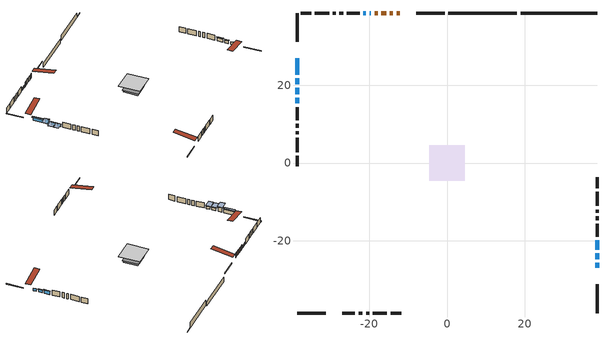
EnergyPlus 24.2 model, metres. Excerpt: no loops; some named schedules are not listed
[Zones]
conditioned space
 floor adiabatic (AdiabaticFloorConstruction): -4.61,-4.61 -4.61,4.61 4.61,4.61 4.61,-4.61 z1.37
 floor foundation (Slab1 construction): -3.34,-3.34 -3.34,3.34 3.34,3.34 3.34,-3.34 z-1.07
 floor foundation (Slab1 construction 1): -3.17,-3.17 -3.17,3.17 3.17,3.17 3.17,-3.17 z-1.95
 wall outside (RimJoist1 construction): -0.58,38.53 -7.93,38.53 / -38.53,-38.53 -31.17,-38.53 / -38.53,38.53 -38.53,31.17 / 38.53,-38.53 38.53,-31.17 z1.37:1.67
 wall outside (AdiabaticWallConstruction 1): -12.14,38.53 -12.96,38.53 / -13.89,38.53 -14.74,38.53 / -15.67,38.53 -16.85,38.53 / -17.78,38.53 -18.61,38.53 z1.37:3.4
 wall outside (AdiabaticWallConstruction): -38.53,26.97 -38.53,22.69 z1.37:3.02; -38.53,21.77 -38.53,20.24 z1.37:3.4; -19.54,38.53 -19.9,38.53 / 38.53,-26.97 38.53,-25.6 / -20.83,38.53 -21.47,38.53 z1.37:2.59; 38.53,-24.67 38.53,-23.2 z1.37:2.64; 38.53,-22.27 38.53,-19.83 z1.37:2.89; -38.53,19.31 -38.53,17.66 / -38.53,16.73 -38.53,15.28 z1.37:2.51
 wall outside (Wall1 construction): -22.4,38.53 -25.73,38.53 / -26.97,-38.53 -23.63,-38.53 / -38.53,14.36 -38.53,11.02 / 38.53,-18.9 38.53,-15.57 z1.37:3.81
 wall outside (Wall2 construction): -26.66,38.53 -27.65,38.53 / -22.71,-38.53 -21.71,-38.53 / -38.53,10.1 -38.53,9.1 / 38.53,-14.64 38.53,-13.65 z1.37:3.81
 wall outside (Wall3 construction): -28.58,38.53 -29.34,38.53 / -20.78,-38.53 -20.03,-38.53 / -38.53,8.17 -38.53,7.42 / 38.53,-12.72 38.53,-11.96 z1.37:3.81
 wall outside (Wall4 construction): -30.27,38.53 -33.93,38.53 / -19.1,-38.53 -15.43,-38.53 / -38.53,6.49 -38.53,2.82 / 38.53,-11.04 38.53,-7.37 z1.37:3.81
 wall outside (Wall5 construction): -34.86,38.53 -37.6,38.53 / -14.5,-38.53 -11.77,-38.53 / -38.53,1.89 -38.53,-0.84 / 38.53,-6.44 38.53,-3.71 z1.37:3.81
 wall foundation (FoundationWall1 construction): 18.9,38.53,-1.07 18.9,38.53,1.37 34.97,38.53,1.37 34.97,38.53,-0.97 38.53,38.53,-0.97 38.53,38.53,-1.07
 wall foundation (FoundationWall2 construction): 0.35,38.53,-1.95 0.35,38.53,0.12 16.21,38.53,0.12 16.21,38.53,-0.13 17.97,38.53,-0.13 17.97,38.53,-1.95
 window (WindowConstruction): -38.53,26.97 -38.53,22.7 z1.37:3.02
 window (WindowConstruction 7): -38.53,21.77 -38.53,20.24 z1.37:3.4
 window (WindowConstruction 8): -19.54,38.53 -19.9,38.53 z1.37:2.59
 window (WindowConstruction 4): 38.53,-26.97 38.53,-25.6 z1.37:2.59
 window (WindowConstruction 1): 38.53,-24.67 38.53,-23.2 z1.37:2.64
 window (WindowConstruction 2): 38.53,-22.27 38.53,-19.83 z1.37:2.89
 window (WindowConstruction 3): -20.83,38.53 -21.47,38.53 z1.37:2.59
 window (WindowConstruction 5): -38.53,19.31 -38.53,17.66 z1.37:2.51
 window (WindowConstruction 6): -38.53,16.73 -38.53,15.29 z1.37:2.51
 door (Door): -12.14,38.53 -12.96,38.53 z1.37:3.4
 door (Door 1): -13.89,38.53 -14.74,38.53 z1.37:3.4
 door (Door 2): -15.67,38.53 -16.85,38.53 z1.37:3.4
 door (Door 3): -17.78,38.53 -18.61,38.53 z1.37:3.4
 ceiling adiabatic (AdiabaticFloorConstruction): 4.61,-4.61 4.61,4.61 -4.61,4.61 -4.61,-4.61 z1.37
 roof outside (Roof1 construction): -11.21,38.53,3.81 -11.21,29.27,5.35 -8.86,29.27,5.35 -8.86,38.53,3.81; -27.89,-38.53,3.81 -27.89,-29.27,5.35 -30.24,-29.27,5.35 -30.24,-38.53,3.81; -38.53,27.89,3.81 -29.27,27.89,5.35 -29.27,30.24,5.35 -38.53,30.24,3.81; 38.53,-27.89,3.81 29.27,-27.89,5.35 29.27,-30.24,5.35 38.53,-30.24,3.81
shading: -38.53,22.4 -38.53,27.26 -39.44,27.26 -39.44,22.4 z3.32; -38.53,19.94 -38.53,22.07 -41.58,22.07 -41.58,19.94 z3.7; 38.53,-22.99 38.53,-24.88 38.83,-24.88 38.83,-22.99 z2.85; 38.53,-19.62 38.53,-22.48 38.83,-22.48 38.83,-19.62 z3.1; -38.53,17.36 -38.53,19.61 -41.58,19.61 -41.58,17.36 z2.81; -38.53,14.99 -38.53,17.03 -41.58,17.03 -41.58,14.99 z2.81
[Building]
Building 1: Terrain=Suburbs
[Site:Location]
Toronto City Centre_ON: Latitude {deg}=43.63; Longitude {deg}=-79.39; Time Zone {hr}=-5; Elevation {m}=77; Keep Site Location Information=Yes
[Site:GroundTemperature:Shallow]
5.01852, 3.26908, 3.12898, 3.95918, 7.29196, 10.6092, 13.4851, 15.3069, 15.4617, 13.9799, 11.1774, 7.9619
[Site:WaterMainsTemperature]
Calculation Method=Schedule; Temperature Schedule=mains temperature schedule
[Material] Roughness=Rough; Thermal Absorptance=0.9
Name | Thickness {m} | Conductivity {W/m-K} | Density {kg/m3} | Specific Heat {J/kg-K} | Solar Absorptance | Visible Absorptance
asphalt or fiberglass shingles | 0.00635 | 0.162714 | 1121.4 | 1465.45 | 0.4 | 0.4
concrete 4.0 in. | 0.1016 | 1.803125 | 2242.8 | 837.4 | 0.7 | 0.7
concrete 8.0 in. | 0.2032 | 1.803125 | 2242.8 | 837.4 | 0.7 | 0.7
door material | 0.04445 | 0.188738 | 512.64 | 1214.23 | 0.7 | 0.7
exterior vertical ins | 0.0427865 | 0.029427 | 32.04 | 1214.23 | 0.7 | 0.7
exterior vertical ins 1 | 0.0454343 | 0.029427 | 32.04 | 1214.23 | 0.7 | 0.7
floor covering | 0.0127 | 0.0433444 | 54.468 | 1339.84 | 0.6 | 0.6
floor rigid ins; wall rigid ins | 0.512978 | 0.029427 | 32.04 | 1214.23 | 0.7 | 0.7
floor stud and cavity | 0.1397 | 1.75129 | 37.0049 | 1207.88 | 0.7 | 0.7
furniture material conditioned space 1 | 0.1524 | 0.115458 | 640.8 | 1214.23 | 0.6 | 0.6
gypsum board | 0.0127 | 0.160291 | 801 | 837.4 | 0.6 | 0.6
gypsum board 1 | 0.0127 | 0.160291 | 801 | 837.4 | 0.7 | 0.7
osb sheathing 0.5 in. | 0.0127 | 0.115458 | 512.64 | 1214.23 | 0.7 | 0.7
osb sheathing 0.75 in. | 0.01905 | 0.115458 | 512.64 | 1214.23 | 0.7 | 0.7
osb sheathing 2.0 in. | 0.0508 | 0.115458 | 512.64 | 1214.23 | 0.7 | 0.7
rim joist rigid ins; roof rigid ins | 0.051816 | 0.029427 | 32.04 | 1214.23 | 0.7 | 0.7
rim joist stud and cavity | 0.0508 | 0.186635 | 125.044 | 1163.47 | 0.6 | 0.6
roof stud and cavity | 0.2032 | 0.158721 | 78.34581 | 1123.46 | 0.7 | 0.7
wall stud and cavity | 0.1397 | 0.080875 | 139.0536 | 1170.24 | 0.7 | 0.7
wall stud and cavity 1 | 0.1397 | 0.0891443 | 139.0536 | 1170.24 | 0.7 | 0.7
wall stud and cavity 2 | 0.1397 | 0.0815399 | 139.0536 | 1170.24 | 0.7 | 0.7
wall stud and cavity 3 | 0.1397 | 0.0803019 | 139.0536 | 1170.24 | 0.7 | 0.7
wall stud and cavity 4 | 0.1397 | 0.0764279 | 139.0536 | 1170.24 | 0.7 | 0.7
wall stud and cavity 5 | 0.0889 | 0.380278 | 52.3479 | 1209.89 | 0.7 | 0.7
wall stud and cavity 6 | 0.0889 | 0.391764 | 83.0341 | 1211.67 | 0.7 | 0.7
wood siding | 0.0254 | 0.102417 | 544.68 | 1172.36 | 0.4 | 0.4
wood siding 1; wood siding 2; wood siding 3 | 0.0254 | 0.102417 | 544.68 | 1172.36 | 0.7 | 0.7
[WindowMaterial:SimpleGlazingSystem]
Name | U-Factor {W/m2-K} | Solar Heat Gain Coefficient
WindowMaterial | 2.78619 | 0.68
WindowMaterial 1 | 2.78279 | 0.68
WindowMaterial 2 | 2.790737 | 0.7
WindowMaterial 3 | 2.77143 | 0.5
WindowMaterial 4 | 5.31915 | 0.68
WindowMaterial 5 | 2.78676 | 0.59
WindowMaterial 6 | 2.78619 | 0.58
WindowMaterial 7 | 2.82878 | 0.58
WindowMaterial 8 | 5.240794 | 0.66
[Construction]
AdiabaticFloorConstruction: floor stud and cavity, floor rigid ins, osb sheathing 0.75 in., floor covering
AdiabaticWallConstruction: wood siding 2, wall rigid ins, wall stud and cavity 5, gypsum board
AdiabaticWallConstruction 1: wood siding 3, wall rigid ins, wall stud and cavity 5, gypsum board
Door; Door 1; Door 2; Door 3: door material
FoundationWall1 construction; FoundationWall2 construction: concrete 8.0 in., gypsum board 1
furniture construction conditioned space 1: furniture material conditioned space 1
PartitionWallConstruction: gypsum board, wall stud and cavity 6, gypsum board
RimJoist1 construction: wood siding 1, rim joist rigid ins, osb sheathing 2.0 in., rim joist stud and cavity
Roof1 construction: asphalt or fiberglass shingles, roof rigid ins, osb sheathing 0.75 in., roof stud and cavity, gypsum board
Slab1 construction; Slab1 construction 1: concrete 4.0 in.
Wall1 construction: wood siding, osb sheathing 0.5 in., wall stud and cavity, gypsum board
Wall2 construction: wood siding, osb sheathing 0.5 in., wall stud and cavity 1, gypsum board
Wall3 construction: wood siding, osb sheathing 0.5 in., wall stud and cavity 2, gypsum board
Wall4 construction: wood siding, osb sheathing 0.5 in., wall stud and cavity 3, gypsum board
Wall5 construction: wood siding, osb sheathing 0.5 in., wall stud and cavity 4, gypsum board
WindowConstruction: WindowMaterial
WindowConstruction 1: WindowMaterial 1
WindowConstruction 2: WindowMaterial 2
WindowConstruction 3: WindowMaterial 3
WindowConstruction 4: WindowMaterial 4
WindowConstruction 5: WindowMaterial 5
WindowConstruction 6: WindowMaterial 6
WindowConstruction 7: WindowMaterial 7
WindowConstruction 8: WindowMaterial 8
[Zone]
conditioned space: Multiplier=1; Volume {m3}=437.6; Part of Total Floor Area=Yes
[Space]
conditioned space 1: Zone=conditioned space; Volume {m3}=437.6
[SurfaceProperty:ExposedFoundationPerimeter] Exposed Perimeter Calculation Method=TotalExposedPerimeter
Name | Total Exposed Perimeter {m}
Slab1 | 19.629
Slab1 1 | 17.617
[InternalMass] Zone or ZoneList=conditioned space; Space or SpaceList=conditioned space 1
Name | Construction | Surface Area {m2}
furniture mass conditioned space 1 | furniture construction conditioned space 1 | 67.9203
partition wall mass | PartitionWallConstruction | 169.801
[Lights]
interior lighting: Zone or ZoneList or Space or SpaceList=conditioned space 1; Schedule=interior lighting schedule; Design Level Calculation Method=LightingLevel; Lighting Level {W}=343.2; Return Air Fraction=0; Fraction Radiant=0.6; Fraction Visible=0.2; Fraction Replaceable=1
[People]
occupants: Zone or ZoneList or Space or SpaceList=conditioned space 1; Number of People Schedule=occupants schedule; Number of People Calculation Method=People; Number of People=3; Fraction Radiant=0.314171; Sensible Heat Fraction=0.56303; Activity Level Schedule=occupants activity schedule; Carbon Dioxide Generation Rate {m3/s-W}=0; Enable ASHRAE 55 Comfort Warnings=No; Mean Radiant Temperature Calculation Type=EnclosureAveraged
[ElectricEquipment] Zone or ZoneList or Space or SpaceList=conditioned space 1; Design Level Calculation Method=EquipmentLevel
Name | Schedule | Design Level {W} | Fraction Latent | Fraction Radiant | Fraction Lost
clothes dryer | clothes dryer schedule | 140.772 | 0.015 | 0.081 | 0.85
clothes washer | clothes washer schedule | 32.1985 | 0.03 | 0.162 | 0.7
cooking range | cooking range schedule | 215.147 | 0.08 | 0.432 | 0.2
dishwasher | dishwasher schedule | 66.8632 | 0.3 | 0.18 | 0.4
fridge | fridge schedule | 72.9452 | 0 | 0.6 | 0
mech vent bath fan 0 | mech vent bath fan 0 schedule | 50.2 | 0 | 0 | 1
mech vent bath fan 1 | mech vent bath fan 1 schedule | 50.2 | 0 | 0 | 1
mech vent house fan | mech vent house fan schedule | 0 | 0 | 0 | 1
mech vent house fan cfis | mech vent house fan cfis schedule | 0 | 0 | 0 | 0
misc plug loads | misc plug loads schedule | 494.7 | 0.045 | 0.513 | 0.1
whole house fan | Always On Discrete | 0 | 0 | 0 | 1
[OtherEquipment] Zone or ZoneList or Space or SpaceList=conditioned space 1; Design Level Calculation Method=EquipmentLevel
Name | Fuel Type | Schedule | Design Level {W} | Fraction Latent | Fraction Radiant | Fraction Lost
clothes dryer 1 | Electricity | clothes dryer schedule | 0 | 0.015 | 0.081 | 0.85
cooking range 1 | Electricity | cooking range schedule | 0 | 0.08 | 0.432 | 0.2
general water use latent | None | general water use schedule | 62.594 | 1 | 0 | 0
general water use sensible | None | general water use schedule | -61.6891 | 0 | 0.6 | 0
mech vent house fan latent load | None | Always On Discrete | 0 | 1 | 0 | 0
mech vent house fan sensible load | None | Always On Discrete | 0 | 0 | 0 | 0
water heater energy adjustment1 | NaturalGas | Always On Discrete | 0.01 | 0 | 0 | 1
[ZoneInfiltration:DesignFlowRate] Zone or ZoneList or Space or SpaceList=conditioned space 1; Schedule=Always On Discrete; Design Flow Rate Calculation Method=Flow/Zone; Design Flow Rate {m3/s}=0
infil flow; natural vent flow; whole house fan flow
[Foundation:Kiva] Initial Indoor Air Temperature {C}=18; Wall Depth Below Slab {m}=0.2032; Custom Block X Position 1 {m}=0.2159; Custom Block Z Position 1 {m}=0
Name | Wall Height Above Grade {m} | Custom Block Material Name 1 | Custom Block Depth 1 {m}
Foundation Kiva 1 | 1.36998 | exterior vertical ins | 2.43998
Foundation Kiva 2 | 0.12 | exterior vertical ins 1 | 2.06999
[Foundation:Kiva:Settings]
Soil Conductivity {W/m-K}=0.849921; Soil Density {kg/m3}=1842.3; Soil Specific Heat {J/kg-K}=418.7; Ground Solar Absorptivity=0.9; Ground Thermal Absorptivity=0.9; Ground Surface Roughness {m}=0.03; Far-Field Width {m}=40; Deep-Ground Boundary Condition=ZeroFlux; Deep-Ground Depth {m}=40; Minimum Cell Dimension {m}=0.2; Maximum Cell Growth Coefficient=3; Simulation Timestep=Timestep
[Exterior:Lights]
exterior lighting: Schedule=exterior lighting schedule; Design Level {W}=75.6
[Schedule:Week:Daily]
interior lighting schedule Week Rule - Jan1-Jan27: interior lighting schedule day, interior lighting schedule day, interior lighting schedule day, interior lighting schedule day, interior lighting schedule day, interior lighting schedule day, interior lighting schedule day, interior lighting schedule default day, interior lighting schedule default day, interior lighting schedule default day, interior lighting schedule default day, interior lighting schedule default day
interior lighting schedule Week Rule - Jan28-Feb3: interior lighting schedule day, interior lighting schedule day, interior lighting schedule day, interior lighting schedule day, interior lighting schedule day 1, interior lighting schedule day 1, interior lighting schedule day 1, interior lighting schedule default day, interior lighting schedule default day, interior lighting schedule default day, interior lighting schedule default day, interior lighting schedule default day
interior lighting schedule Week Rule - Feb4-Feb24: interior lighting schedule day 1, interior lighting schedule day 1, interior lighting schedule day 1, interior lighting schedule day 1, interior lighting schedule day 1, interior lighting schedule day 1, interior lighting schedule day 1, interior lighting schedule default day, interior lighting schedule default day, interior lighting schedule default day, interior lighting schedule default day, interior lighting schedule default day
interior lighting schedule Week Rule - Feb25-Mar3: interior lighting schedule day 1, interior lighting schedule day 1, interior lighting schedule day 1, interior lighting schedule day 1, interior lighting schedule day 2, interior lighting schedule day 2, interior lighting schedule day 2, interior lighting schedule default day, interior lighting schedule default day, interior lighting schedule default day, interior lighting schedule default day, interior lighting schedule default day
interior lighting schedule Week Rule - Mar4-Mar31: interior lighting schedule day 2, interior lighting schedule day 2, interior lighting schedule day 2, interior lighting schedule day 2, interior lighting schedule day 2, interior lighting schedule day 2, interior lighting schedule day 2, interior lighting schedule default day, interior lighting schedule default day, interior lighting schedule default day, interior lighting schedule default day, interior lighting schedule default day
interior lighting schedule Week Rule - Apr1-Apr28: interior lighting schedule day 3, interior lighting schedule day 3, interior lighting schedule day 3, interior lighting schedule day 3, interior lighting schedule day 3, interior lighting schedule day 3, interior lighting schedule day 3, interior lighting schedule default day, interior lighting schedule default day, interior lighting schedule default day, interior lighting schedule default day, interior lighting schedule default day
interior lighting schedule Week Rule - Apr29-May5: interior lighting schedule day 3, interior lighting schedule day 3, interior lighting schedule day 4, interior lighting schedule day 4, interior lighting schedule day 4, interior lighting schedule day 4, interior lighting schedule day 4, interior lighting schedule default day, interior lighting schedule default day, interior lighting schedule default day, interior lighting schedule default day, interior lighting schedule default day
interior lighting schedule Week Rule - May6-May26: interior lighting schedule day 4, interior lighting schedule day 4, interior lighting schedule day 4, interior lighting schedule day 4, interior lighting schedule day 4, interior lighting schedule day 4, interior lighting schedule day 4, interior lighting schedule default day, interior lighting schedule default day, interior lighting schedule default day, interior lighting schedule default day, interior lighting schedule default day
interior lighting schedule Week Rule - May27-Jun2: interior lighting schedule day 4, interior lighting schedule day 4, interior lighting schedule day 4, interior lighting schedule day 4, interior lighting schedule day 4, interior lighting schedule day 5, interior lighting schedule day 5, interior lighting schedule default day, interior lighting schedule default day, interior lighting schedule default day, interior lighting schedule default day, interior lighting schedule default day
interior lighting schedule Week Rule - Jun3-Jun30: interior lighting schedule day 5, interior lighting schedule day 5, interior lighting schedule day 5, interior lighting schedule day 5, interior lighting schedule day 5, interior lighting schedule day 5, interior lighting schedule day 5, interior lighting schedule default day, interior lighting schedule default day, interior lighting schedule default day, interior lighting schedule default day, interior lighting schedule default day
interior lighting schedule Week Rule - Jul1-Jul28: interior lighting schedule day 6, interior lighting schedule day 6, interior lighting schedule day 6, interior lighting schedule day 6, interior lighting schedule day 6, interior lighting schedule day 6, interior lighting schedule day 6, interior lighting schedule default day, interior lighting schedule default day, interior lighting schedule default day, interior lighting schedule default day, interior lighting schedule default day
interior lighting schedule Week Rule - Jul29-Aug4: interior lighting schedule day 6, interior lighting schedule day 6, interior lighting schedule day 6, interior lighting schedule day 7, interior lighting schedule day 7, interior lighting schedule day 7, interior lighting schedule day 7, interior lighting schedule default day, interior lighting schedule default day, interior lighting schedule default day, interior lighting schedule default day, interior lighting schedule default day
interior lighting schedule Week Rule - Aug5-Aug25: interior lighting schedule day 7, interior lighting schedule day 7, interior lighting schedule day 7, interior lighting schedule day 7, interior lighting schedule day 7, interior lighting schedule day 7, interior lighting schedule day 7, interior lighting schedule default day, interior lighting schedule default day, interior lighting schedule default day, interior lighting schedule default day, interior lighting schedule default day
interior lighting schedule Week Rule - Aug26-Sep1: interior lighting schedule day 7, interior lighting schedule day 7, interior lighting schedule day 7, interior lighting schedule day 7, interior lighting schedule day 7, interior lighting schedule day 7, interior lighting schedule day 8, interior lighting schedule default day, interior lighting schedule default day, interior lighting schedule default day, interior lighting schedule default day, interior lighting schedule default day
interior lighting schedule Week Rule - Sep2-Sep29: interior lighting schedule day 8, interior lighting schedule day 8, interior lighting schedule day 8, interior lighting schedule day 8, interior lighting schedule day 8, interior lighting schedule day 8, interior lighting schedule day 8, interior lighting schedule default day, interior lighting schedule default day, interior lighting schedule default day, interior lighting schedule default day, interior lighting schedule default day
interior lighting schedule Week Rule - Sep30-Oct6: interior lighting schedule day 8, interior lighting schedule day 9, interior lighting schedule day 9, interior lighting schedule day 9, interior lighting schedule day 9, interior lighting schedule day 9, interior lighting schedule day 9, interior lighting schedule default day, interior lighting schedule default day, interior lighting schedule default day, interior lighting schedule default day, interior lighting schedule default day
interior lighting schedule Week Rule - Oct7-Oct27: interior lighting schedule day 9, interior lighting schedule day 9, interior lighting schedule day 9, interior lighting schedule day 9, interior lighting schedule day 9, interior lighting schedule day 9, interior lighting schedule day 9, interior lighting schedule default day, interior lighting schedule default day, interior lighting schedule default day, interior lighting schedule default day, interior lighting schedule default day
interior lighting schedule Week Rule - Oct28-Nov3: interior lighting schedule day 9, interior lighting schedule day 9, interior lighting schedule day 9, interior lighting schedule day 9, interior lighting schedule day 10, interior lighting schedule day 10, interior lighting schedule day 10, interior lighting schedule default day, interior lighting schedule default day, interior lighting schedule default day, interior lighting schedule default day, interior lighting schedule default day
interior lighting schedule Week Rule - Nov4-Nov24: interior lighting schedule day 10, interior lighting schedule day 10, interior lighting schedule day 10, interior lighting schedule day 10, interior lighting schedule day 10, interior lighting schedule day 10, interior lighting schedule day 10, interior lighting schedule default day, interior lighting schedule default day, interior lighting schedule default day, interior lighting schedule default day, interior lighting schedule default day
interior lighting schedule Week Rule - Nov25-Dec1: interior lighting schedule day 10, interior lighting schedule day 10, interior lighting schedule day 10, interior lighting schedule day 10, interior lighting schedule day 10, interior lighting schedule day 10, interior lighting schedule day 11, interior lighting schedule default day, interior lighting schedule default day, interior lighting schedule default day, interior lighting schedule default day, interior lighting schedule default day
interior lighting schedule Week Rule - Dec2-Dec31: interior lighting schedule day 11, interior lighting schedule day 11, interior lighting schedule day 11, interior lighting schedule day 11, interior lighting schedule day 11, interior lighting schedule day 11, interior lighting schedule day 11, interior lighting schedule default day, interior lighting schedule default day, interior lighting schedule default day, interior lighting schedule default day, interior lighting schedule default day
occupants schedule Week Rule - Jan1-Dec31: occupants schedule day, occupants schedule day, occupants schedule day, occupants schedule day, occupants schedule day, occupants schedule day, occupants schedule day, occupants schedule default day, occupants schedule default day, occupants schedule default day, occupants schedule default day, occupants schedule default day
clothes dryer schedule Week Rule - Jan1-Dec31: clothes dryer schedule day, clothes dryer schedule day, clothes dryer schedule day, clothes dryer schedule day, clothes dryer schedule day, clothes dryer schedule day, clothes dryer schedule day, clothes dryer schedule default day, clothes dryer schedule default day, clothes dryer schedule default day, clothes dryer schedule default day, clothes dryer schedule default day
clothes washer schedule Week Rule - Jan1-Dec31: clothes washer schedule day, clothes washer schedule day, clothes washer schedule day, clothes washer schedule day, clothes washer schedule day, clothes washer schedule day, clothes washer schedule day, clothes washer schedule default day, clothes washer schedule default day, clothes washer schedule default day, clothes washer schedule default day, clothes washer schedule default day
cooking range schedule Week Rule - Jan1-Dec31: cooking range schedule day, cooking range schedule day, cooking range schedule day, cooking range schedule day, cooking range schedule day, cooking range schedule day, cooking range schedule day, cooking range schedule default day, cooking range schedule default day, cooking range schedule default day, cooking range schedule default day, cooking range schedule default day
dishwasher schedule Week Rule - Jan1-Dec31: dishwasher schedule day, dishwasher schedule day, dishwasher schedule day, dishwasher schedule day, dishwasher schedule day, dishwasher schedule day, dishwasher schedule day, dishwasher schedule default day, dishwasher schedule default day, dishwasher schedule default day, dishwasher schedule default day, dishwasher schedule default day
mech vent bath fan 0 schedule Week Rule - Jan1-Dec31: mech vent bath fan 0 schedule day, mech vent bath fan 0 schedule day, mech vent bath fan 0 schedule day, mech vent bath fan 0 schedule day, mech vent bath fan 0 schedule day, mech vent bath fan 0 schedule day, mech vent bath fan 0 schedule day, mech vent bath fan 0 schedule default day, mech vent bath fan 0 schedule default day, mech vent bath fan 0 schedule default day, mech vent bath fan 0 schedule default day, mech vent bath fan 0 schedule default day
mech vent bath fan 1 schedule Week Rule - Jan1-Dec31: mech vent bath fan 1 schedule day, mech vent bath fan 1 schedule day, mech vent bath fan 1 schedule day, mech vent bath fan 1 schedule day, mech vent bath fan 1 schedule day, mech vent bath fan 1 schedule day, mech vent bath fan 1 schedule day, mech vent bath fan 1 schedule default day, mech vent bath fan 1 schedule default day, mech vent bath fan 1 schedule default day, mech vent bath fan 1 schedule default day, mech vent bath fan 1 schedule default day
misc plug loads schedule Week Rule - Jan1-Dec31: misc plug loads schedule day, misc plug loads schedule day, misc plug loads schedule day, misc plug loads schedule day, misc plug loads schedule day, misc plug loads schedule day, misc plug loads schedule day, misc plug loads schedule default day, misc plug loads schedule default day, misc plug loads schedule default day, misc plug loads schedule default day, misc plug loads schedule default day
general water use schedule Week Rule - Jan1-Dec31: general water use schedule day, general water use schedule day, general water use schedule day, general water use schedule day, general water use schedule day, general water use schedule day, general water use schedule day, general water use schedule default day, general water use schedule default day, general water use schedule default day, general water use schedule default day, general water use schedule default day
exterior lighting schedule Week Rule - Jan1-Jan27: exterior lighting schedule day, exterior lighting schedule day, exterior lighting schedule day, exterior lighting schedule day, exterior lighting schedule day, exterior lighting schedule day, exterior lighting schedule day, exterior lighting schedule default day, exterior lighting schedule default day, exterior lighting schedule default day, exterior lighting schedule default day, exterior lighting schedule default day
exterior lighting schedule Week Rule - Jan28-Feb3: exterior lighting schedule day, exterior lighting schedule day, exterior lighting schedule day, exterior lighting schedule day, exterior lighting schedule day 1, exterior lighting schedule day 1, exterior lighting schedule day 1, exterior lighting schedule default day, exterior lighting schedule default day, exterior lighting schedule default day, exterior lighting schedule default day, exterior lighting schedule default day
exterior lighting schedule Week Rule - Feb4-Feb24: exterior lighting schedule day 1, exterior lighting schedule day 1, exterior lighting schedule day 1, exterior lighting schedule day 1, exterior lighting schedule day 1, exterior lighting schedule day 1, exterior lighting schedule day 1, exterior lighting schedule default day, exterior lighting schedule default day, exterior lighting schedule default day, exterior lighting schedule default day, exterior lighting schedule default day
exterior lighting schedule Week Rule - Feb25-Mar3: exterior lighting schedule day 1, exterior lighting schedule day 1, exterior lighting schedule day 1, exterior lighting schedule day 1, exterior lighting schedule day 2, exterior lighting schedule day 2, exterior lighting schedule day 2, exterior lighting schedule default day, exterior lighting schedule default day, exterior lighting schedule default day, exterior lighting schedule default day, exterior lighting schedule default day
exterior lighting schedule Week Rule - Mar4-Mar31: exterior lighting schedule day 2, exterior lighting schedule day 2, exterior lighting schedule day 2, exterior lighting schedule day 2, exterior lighting schedule day 2, exterior lighting schedule day 2, exterior lighting schedule day 2, exterior lighting schedule default day, exterior lighting schedule default day, exterior lighting schedule default day, exterior lighting schedule default day, exterior lighting schedule default day
exterior lighting schedule Week Rule - Apr1-Apr28: exterior lighting schedule day 3, exterior lighting schedule day 3, exterior lighting schedule day 3, exterior lighting schedule day 3, exterior lighting schedule day 3, exterior lighting schedule day 3, exterior lighting schedule day 3, exterior lighting schedule default day, exterior lighting schedule default day, exterior lighting schedule default day, exterior lighting schedule default day, exterior lighting schedule default day
exterior lighting schedule Week Rule - Apr29-May5: exterior lighting schedule day 3, exterior lighting schedule day 3, exterior lighting schedule day 4, exterior lighting schedule day 4, exterior lighting schedule day 4, exterior lighting schedule day 4, exterior lighting schedule day 4, exterior lighting schedule default day, exterior lighting schedule default day, exterior lighting schedule default day, exterior lighting schedule default day, exterior lighting schedule default day
exterior lighting schedule Week Rule - May6-May26: exterior lighting schedule day 4, exterior lighting schedule day 4, exterior lighting schedule day 4, exterior lighting schedule day 4, exterior lighting schedule day 4, exterior lighting schedule day 4, exterior lighting schedule day 4, exterior lighting schedule default day, exterior lighting schedule default day, exterior lighting schedule default day, exterior lighting schedule default day, exterior lighting schedule default day
exterior lighting schedule Week Rule - May27-Jun2: exterior lighting schedule day 4, exterior lighting schedule day 4, exterior lighting schedule day 4, exterior lighting schedule day 4, exterior lighting schedule day 4, exterior lighting schedule day 5, exterior lighting schedule day 5, exterior lighting schedule default day, exterior lighting schedule default day, exterior lighting schedule default day, exterior lighting schedule default day, exterior lighting schedule default day
exterior lighting schedule Week Rule - Jun3-Jun30: exterior lighting schedule day 5, exterior lighting schedule day 5, exterior lighting schedule day 5, exterior lighting schedule day 5, exterior lighting schedule day 5, exterior lighting schedule day 5, exterior lighting schedule day 5, exterior lighting schedule default day, exterior lighting schedule default day, exterior lighting schedule default day, exterior lighting schedule default day, exterior lighting schedule default day
exterior lighting schedule Week Rule - Jul1-Jul28: exterior lighting schedule day 6, exterior lighting schedule day 6, exterior lighting schedule day 6, exterior lighting schedule day 6, exterior lighting schedule day 6, exterior lighting schedule day 6, exterior lighting schedule day 6, exterior lighting schedule default day, exterior lighting schedule default day, exterior lighting schedule default day, exterior lighting schedule default day, exterior lighting schedule default day
exterior lighting schedule Week Rule - Jul29-Aug4: exterior lighting schedule day 6, exterior lighting schedule day 6, exterior lighting schedule day 6, exterior lighting schedule day 7, exterior lighting schedule day 7, exterior lighting schedule day 7, exterior lighting schedule day 7, exterior lighting schedule default day, exterior lighting schedule default day, exterior lighting schedule default day, exterior lighting schedule default day, exterior lighting schedule default day
exterior lighting schedule Week Rule - Aug5-Aug25: exterior lighting schedule day 7, exterior lighting schedule day 7, exterior lighting schedule day 7, exterior lighting schedule day 7, exterior lighting schedule day 7, exterior lighting schedule day 7, exterior lighting schedule day 7, exterior lighting schedule default day, exterior lighting schedule default day, exterior lighting schedule default day, exterior lighting schedule default day, exterior lighting schedule default day
exterior lighting schedule Week Rule - Aug26-Sep1: exterior lighting schedule day 7, exterior lighting schedule day 7, exterior lighting schedule day 7, exterior lighting schedule day 7, exterior lighting schedule day 7, exterior lighting schedule day 7, exterior lighting schedule day 8, exterior lighting schedule default day, exterior lighting schedule default day, exterior lighting schedule default day, exterior lighting schedule default day, exterior lighting schedule default day
exterior lighting schedule Week Rule - Sep2-Sep29: exterior lighting schedule day 8, exterior lighting schedule day 8, exterior lighting schedule day 8, exterior lighting schedule day 8, exterior lighting schedule day 8, exterior lighting schedule day 8, exterior lighting schedule day 8, exterior lighting schedule default day, exterior lighting schedule default day, exterior lighting schedule default day, exterior lighting schedule default day, exterior lighting schedule default day
exterior lighting schedule Week Rule - Sep30-Oct6: exterior lighting schedule day 8, exterior lighting schedule day 9, exterior lighting schedule day 9, exterior lighting schedule day 9, exterior lighting schedule day 9, exterior lighting schedule day 9, exterior lighting schedule day 9, exterior lighting schedule default day, exterior lighting schedule default day, exterior lighting schedule default day, exterior lighting schedule default day, exterior lighting schedule default day
exterior lighting schedule Week Rule - Oct7-Oct27: exterior lighting schedule day 9, exterior lighting schedule day 9, exterior lighting schedule day 9, exterior lighting schedule day 9, exterior lighting schedule day 9, exterior lighting schedule day 9, exterior lighting schedule day 9, exterior lighting schedule default day, exterior lighting schedule default day, exterior lighting schedule default day, exterior lighting schedule default day, exterior lighting schedule default day
exterior lighting schedule Week Rule - Oct28-Nov3: exterior lighting schedule day 9, exterior lighting schedule day 9, exterior lighting schedule day 9, exterior lighting schedule day 9, exterior lighting schedule day 10, exterior lighting schedule day 10, exterior lighting schedule day 10, exterior lighting schedule default day, exterior lighting schedule default day, exterior lighting schedule default day, exterior lighting schedule default day, exterior lighting schedule default day
exterior lighting schedule Week Rule - Nov4-Nov24: exterior lighting schedule day 10, exterior lighting schedule day 10, exterior lighting schedule day 10, exterior lighting schedule day 10, exterior lighting schedule day 10, exterior lighting schedule day 10, exterior lighting schedule day 10, exterior lighting schedule default day, exterior lighting schedule default day, exterior lighting schedule default day, exterior lighting schedule default day, exterior lighting schedule default day
exterior lighting schedule Week Rule - Nov25-Dec1: exterior lighting schedule day 10, exterior lighting schedule day 10, exterior lighting schedule day 10, exterior lighting schedule day 10, exterior lighting schedule day 10, exterior lighting schedule day 10, exterior lighting schedule day 11, exterior lighting schedule default day, exterior lighting schedule default day, exterior lighting schedule default day, exterior lighting schedule default day, exterior lighting schedule default day
[Schedule:Year]
interior lighting schedule: interior lighting schedule Week Rule - Jan1-Jan27, 1, 1, 1, 27, interior lighting schedule Week Rule - Jan28-Feb3, 1, 28, 2, 3, interior lighting schedule Week Rule - Feb4-Feb24, 2, 4, 2, 24, interior lighting schedule Week Rule - Feb25-Mar3, 2, 25, 3, 3, interior lighting schedule Week Rule - Mar4-Mar31, 3, 4, 3, 31, interior lighting schedule Week Rule - Apr1-Apr28, 4, 1, 4, 28, interior lighting schedule Week Rule - Apr29-May5, 4, 29, 5, 5, interior lighting schedule Week Rule - May6-May26, 5, 6, 5, 26, interior lighting schedule Week Rule - May27-Jun2, 5, 27, 6, 2, interior lighting schedule Week Rule - Jun3-Jun30, 6, 3, 6, 30, interior lighting schedule Week Rule - Jul1-Jul28, 7, 1, 7, 28, interior lighting schedule Week Rule - Jul29-Aug4, 7, 29, 8, 4, interior lighting schedule Week Rule - Aug5-Aug25, 8, 5, 8, 25, interior lighting schedule Week Rule - Aug26-Sep1, 8, 26, 9, 1, interior lighting schedule Week Rule - Sep2-Sep29, 9, 2, 9, 29, interior lighting schedule Week Rule - Sep30-Oct6, 9, 30, 10, 6, interior lighting schedule Week Rule - Oct7-Oct27, 10, 7, 10, 27, interior lighting schedule Week Rule - Oct28-Nov3, 10, 28, 11, 3, interior lighting schedule Week Rule - Nov4-Nov24, 11, 4, 11, 24, interior lighting schedule Week Rule - Nov25-Dec1, 11, 25, 12, 1, interior lighting schedule Week Rule - Dec2-Dec31, 12, 2, 12, 31
occupants schedule: occupants schedule Week Rule - Jan1-Dec31, 1, 1, 12, 31
clothes dryer schedule: clothes dryer schedule Week Rule - Jan1-Dec31, 1, 1, 12, 31
clothes washer schedule: clothes washer schedule Week Rule - Jan1-Dec31, 1, 1, 12, 31
cooking range schedule: cooking range schedule Week Rule - Jan1-Dec31, 1, 1, 12, 31
dishwasher schedule: dishwasher schedule Week Rule - Jan1-Dec31, 1, 1, 12, 31
mech vent bath fan 0 schedule: mech vent bath fan 0 schedule Week Rule - Jan1-Dec31, 1, 1, 12, 31
mech vent bath fan 1 schedule: mech vent bath fan 1 schedule Week Rule - Jan1-Dec31, 1, 1, 12, 31
misc plug loads schedule: misc plug loads schedule Week Rule - Jan1-Dec31, 1, 1, 12, 31
general water use schedule: general water use schedule Week Rule - Jan1-Dec31, 1, 1, 12, 31
exterior lighting schedule: exterior lighting schedule Week Rule - Jan1-Jan27, 1, 1, 1, 27, exterior lighting schedule Week Rule - Jan28-Feb3, 1, 28, 2, 3, exterior lighting schedule Week Rule - Feb4-Feb24, 2, 4, 2, 24, exterior lighting schedule Week Rule - Feb25-Mar3, 2, 25, 3, 3, exterior lighting schedule Week Rule - Mar4-Mar31, 3, 4, 3, 31, exterior lighting schedule Week Rule - Apr1-Apr28, 4, 1, 4, 28, exterior lighting schedule Week Rule - Apr29-May5, 4, 29, 5, 5, exterior lighting schedule Week Rule - May6-May26, 5, 6, 5, 26, exterior lighting schedule Week Rule - May27-Jun2, 5, 27, 6, 2, exterior lighting schedule Week Rule - Jun3-Jun30, 6, 3, 6, 30, exterior lighting schedule Week Rule - Jul1-Jul28, 7, 1, 7, 28, exterior lighting schedule Week Rule - Jul29-Aug4, 7, 29, 8, 4, exterior lighting schedule Week Rule - Aug5-Aug25, 8, 5, 8, 25, exterior lighting schedule Week Rule - Aug26-Sep1, 8, 26, 9, 1, exterior lighting schedule Week Rule - Sep2-Sep29, 9, 2, 9, 29, exterior lighting schedule Week Rule - Sep30-Oct6, 9, 30, 10, 6, exterior lighting schedule Week Rule - Oct7-Oct27, 10, 7, 10, 27, exterior lighting schedule Week Rule - Oct28-Nov3, 10, 28, 11, 3, exterior lighting schedule Week Rule - Nov4-Nov24, 11, 4, 11, 24, exterior lighting schedule Week Rule - Nov25-Dec1, 11, 25, 12, 1, exterior lighting schedule Week Rule - Dec2-Dec31, 12, 2, 12, 31
[Schedule:Constant]
Name | Hourly Value
occupants activity schedule | 117.228
fridge schedule | 0
mech vent house fan schedule; mech vent house fan cfis schedule; Always On Discrete | 1
[Schedule:Compact]
mains temperature schedule: Through: 01/01, For: AllDays, Until: 24:00, 8.80333, Through: 01/02, For: AllDays, Until: 24:00, 8.74333, Through: 01/03, For: AllDays, Until: 24:00, 8.68389, Through: 01/04, For: AllDays, Until: 24:00, 8.62611, Through: 01/05, For: AllDays, Until: 24:00, 8.56944, Through: 01/06, For: AllDays, Until: 24:00, 8.51389, Through: 01/07, For: AllDays, Until: 24:00, 8.45944, Through: 01/08, For: AllDays, Until: 24:00, 8.40611, Through: 01/09, For: AllDays, Until: 24:00, 8.35389, Through: 01/10, For: AllDays, Until: 24:00, 8.30278, Through: 01/11, For: AllDays, Until: 24:00, 8.25333, Through: 01/12, For: AllDays, Until: 24:00, 8.205, Through: 01/13, For: AllDays, Until: 24:00, 8.15778, Through: 01/14, For: AllDays, Until: 24:00, 8.11222, Through: 01/15, For: AllDays, Until: 24:00, 8.06778, Through: 01/16, For: AllDays, Until: 24:00, 8.02444, Through: 01/17, For: AllDays, Until: 24:00, 7.98222, Through: 01/18, For: AllDays, Until: 24:00, 7.94167, Through: 01/19, For: AllDays, Until: 24:00, 7.90222, Through: 01/20, For: AllDays, Until: 24:00, 7.86444, Through: 01/21, For: AllDays, Until: 24:00, 7.82778, Through: 01/22, For: AllDays, Until: 24:00, 7.79278, Through: 01/23, For: AllDays, Until: 24:00, 7.75889, Through: 01/24, For: AllDays, Until: 24:00, 7.72667, Through: 01/25, For: AllDays, Until: 24:00, 7.69556, Through: 01/26, For: AllDays, Until: 24:00, 7.66611, Through: 01/27, For: AllDays, Until: 24:00, 7.63778, Through: 01/28, For: AllDays, Until: 24:00, 7.61111, Through: 01/29, For: AllDays, Until: 24:00, 7.58556, Through: 01/30, For: AllDays, Until: 24:00, 7.56167, Through: 01/31, For: AllDays, Until: 24:00, 7.53944, Through: 02/01, For: AllDays, Until: 24:00, 7.51833, Through: 02/02, For: AllDays, Until: 24:00, 7.49889, Through: 02/03, For: AllDays, Until: 24:00, 7.48111, Through: 02/04, For: AllDays, Until: 24:00, 7.46444, Through: 02/05, For: AllDays, Until: 24:00, 7.44944, Through: 02/06, For: AllDays, Until: 24:00, 7.43556, Through: 02/07, For: AllDays, Until: 24:00, 7.42333, Through: 02/08, For: AllDays, Until: 24:00, 7.41278, Through: 02/09, For: AllDays, Until: 24:00, 7.40389, Through: 02/10, For: AllDays, Until: 24:00, 7.39611, Through: 02/11, For: AllDays, Until: 24:00, 7.39, Through: 02/12, For: AllDays, Until: 24:00, 7.38556, Through: 02/13, For: AllDays, Until: 24:00, 7.38222, Through: 02/14, For: AllDays, Until: 24:00, 7.38056, Through: 02/15, For: AllDays, Until: 24:00, 7.38056, Through: 02/16, For: AllDays, Until: 24:00, 7.38222, Through: 02/17, For: AllDays, Until: 24:00, 7.385, Through: 02/18, For: AllDays, Until: 24:00, 7.38944, Through: 02/19, For: AllDays, Until: 24:00, 7.395, Through: 02/20, For: AllDays, Until: 24:00, 7.40278, Through: 02/21, For: AllDays, Until: 24:00, 7.41167, Through: 02/22, For: AllDays, Until: 24:00, 7.42222, Through: 02/23, For: AllDays, Until: 24:00, 7.43389, Through: 02/24, For: AllDays, Until: 24:00, 7.44722, Through: 02/25, For: AllDays, Until: 24:00, 7.46222, Through: 02/26, For: AllDays, Until: 24:00, 7.47833, Through: 02/27, For: AllDays, Until: 24:00, 7.49611, Through: 02/28, For: AllDays, Until: 24:00, 7.51556, Through: 03/01, For: AllDays, Until: 24:00, 7.53667, Through: 03/02, For: AllDays, Until: 24:00, 7.55889, Through: 03/03, For: AllDays, Until: 24:00, 7.58222, Through: 03/04, For: AllDays, Until: 24:00, 7.60722, Through: 03/05, For: AllDays, Until: 24:00, 7.63389, Through: 03/06, For: AllDays, Until: 24:00, 7.66222, Through: 03/07, For: AllDays, Until: 24:00, 7.69111, Through: 03/08, For: AllDays, Until: 24:00, 7.72222, Through: 03/09, For: AllDays, Until: 24:00, 7.75444, Through: 03/10, For: AllDays, Until: 24:00, 7.78778, Through: 03/11, For: AllDays, Until: 24:00, 7.82278, Through: 03/12, For: AllDays, Until: 24:00, 7.85944, Through: 03/13, For: AllDays, Until: 24:00, 7.89722, Through: 03/14, For: AllDays, Until: 24:00, 7.93611, Through: 03/15, For: AllDays, Until: 24:00, 7.97667, Through: 03/16, For: AllDays, Until: 24:00, 8.01833, Through: 03/17, For: AllDays, Until: 24:00, 8.06167, Through: 03/18, For: AllDays, Until: 24:00, 8.10611, Through: 03/19, For: AllDays, Until: 24:00, 8.15167, Through: 03/20, For: AllDays, Until: 24:00, 8.19833, Through: 03/21, For: AllDays, Until: 24:00, 8.24667, Through: 03/22, For: AllDays, Until: 24:00, 8.29611, Through: 03/23, For: AllDays, Until: 24:00, 8.34667, Through: 03/24, For: AllDays, Until: 24:00, 8.39889, Through: 03/25, For: AllDays, Until: 24:00, 8.45167, Through: 03/26, For: AllDays, Until: 24:00, 8.50611, Through: 03/27, For: AllDays, Until: 24:00, 8.56167, Through: 03/28, For: AllDays, Until: 24:00, 8.61833, Through: 03/29, For: AllDays, Until: 24:00, 8.67611, Through: 03/30, For: AllDays, Until: 24:00, 8.735, Through: 03/31, For: AllDays, Until: 24:00, 8.795, Through: 04/01, For: AllDays, Until: 24:00, 8.85611, Through: 04/02, For: AllDays, Until: 24:00, 8.91833, Through: 04/03, For: AllDays, Until: 24:00, 8.98167, Through: 04/04, For: AllDays, Until: 24:00, 9.04556, Through: 04/05, For: AllDays, Until: 24:00, 9.11111, Through: 04/06, For: AllDays, Until: 24:00, 9.17722, Through: 04/07, For: AllDays, Until: 24:00, 9.24444, Through: 04/08, For: AllDays, Until: 24:00, 9.31222, Through: 04/09, For: AllDays, Until: 24:00, 9.38167, Through: 04/10, For: AllDays, Until: 24:00, 9.45167, Through: 04/11, For: AllDays, Until: 24:00, 9.52222, Through: 04/12, For: AllDays, Until: 24:00, 9.59444, Through: 04/13, For: AllDays, Until: 24:00, 9.66667, Through: 04/14, For: AllDays, Until: 24:00, 9.74, Through: 04/15, For: AllDays, Until: 24:00, 9.81444, Through: 04/16, For: AllDays, Until: 24:00, 9.88944, Through: 04/17, For: AllDays, Until: 24:00, 9.96556, Through: 04/18, For: AllDays, Until: 24:00, 10.0417, Through: 04/19, For: AllDays, Until: 24:00, 10.1189, Through: 04/20, For: AllDays, Until: 24:00, 10.1972, Through: 04/21, For: AllDays, Until: 24:00, 10.2756, Through: 04/22, For: AllDays, Until: 24:00, 10.355, Through: 04/23, For: AllDays, Until: 24:00, 10.435, Through: 04/24, For: AllDays, Until: 24:00, 10.515, Through: 04/25, For: AllDays, Until: 24:00, 10.5961, Through: 04/26, For: AllDays, Until: 24:00, 10.6778, Through: 04/27, For: AllDays, Until: 24:00, 10.76, Through: 04/28, For: AllDays, Until: 24:00, 10.8428, Through: 04/29, For: AllDays, Until: 24:00, 10.9261, Through: 04/30, For: AllDays, Until: 24:00, 11.0094, Through: 05/01, For: AllDays, Until: 24:00, 11.0933, Through: 05/02, For: AllDays, Until: 24:00, 11.1778, Through: 05/03, For: AllDays, Until: 24:00, 11.2628, Through: 05/04, For: AllDays, Until: 24:00, 11.3478, Through: 05/05, For: AllDays, Until: 24:00, 11.4333, Through: 05/06, For: AllDays, Until: 24:00, 11.5189, Through: 05/07, For: AllDays, Until: 24:00, 11.605, Through: 05/08, For: AllDays, Until: 24:00, 11.6917, Through: 05/09, For: AllDays, Until: 24:00, 11.7778, Through: 05/10, For: AllDays, Until: 24:00, 11.865, Through: 05/11, For: AllDays, Until: 24:00, 11.9517, Through: 05/12, For: AllDays, Until: 24:00, 12.0389, Through: 05/13, For: AllDays, Until: 24:00, 12.1261, Through: 05/14, For: AllDays, Until: 24:00, 12.2133, Through: 05/15, For: AllDays, Until: 24:00, 12.3006, Through: 05/16, For: AllDays, Until: 24:00, 12.3883, Through: 05/17, For: AllDays, Until: 24:00, 12.4756, Through: 05/18, For: AllDays, Until: 24:00, 12.5628, Through: 05/19, For: AllDays, Until: 24:00, 12.6506, Through: 05/20, For: AllDays, Until: 24:00, 12.7378, Through: 05/21, For: AllDays, Until: 24:00, 12.825, Through: 05/22, For: AllDays, Until: 24:00, 12.9122, Through: 05/23, For: AllDays, Until: 24:00, 12.9994, Through: 05/24, For: AllDays, Until: 24:00, 13.0861, Through: 05/25, For: AllDays, Until: 24:00, 13.1728, Through: 05/26, For: AllDays, Until: 24:00, 13.2594, Through: 05/27, For: AllDays, Until: 24:00, 13.3456, Through: 05/28, For: AllDays, Until: 24:00, 13.4317, Through: 05/29, For: AllDays, Until: 24:00, 13.5172, Through: 05/30, For: AllDays, Until: 24:00, 13.6028, Through: 05/31, For: AllDays, Until: 24:00, 13.6878, Through: 06/01, For: AllDays, Until: 24:00, 13.7722, Through: 06/02, For: AllDays, Until: 24:00, 13.8567, Through: 06/03, For: AllDays, Until: 24:00, 13.9406, Through: 06/04, For: AllDays, Until: 24:00, 14.0239, Through: 06/05, For: AllDays, Until: 24:00, 14.1067, Through: 06/06, For: AllDays, Until: 24:00, 14.1894, Through: 06/07, For: AllDays, Until: 24:00, 14.2711, Through: 06/08, For: AllDays, Until: 24:00, 14.3528, Through: 06/09, For: AllDays, Until: 24:00, 14.4339, Through: 06/10, For: AllDays, Until: 24:00, 14.5139, Through: 06/11, For: AllDays, Until: 24:00, 14.5939, Through: 06/12, For: AllDays, Until: 24:00, 14.6728, Through: 06/13, For: AllDays, Until: 24:00, 14.7511, Through: 06/14, For: AllDays, Until: 24:00, 14.8289, Through: 06/15, For: AllDays, Until: 24:00, 14.9061, Through: 06/16, For: AllDays, Until: 24:00, 14.9822, Through: 06/17, For: AllDays, Until: 24:00, 15.0578, Through: 06/18, For: AllDays, Until: 24:00, 15.1328, Through: 06/19, For: AllDays, Until: 24:00, 15.2067, Through: 06/20, For: AllDays, Until: 24:00, 15.28, Through: 06/21, For: AllDays, Until: 24:00, 15.3522, Through: 06/22, For: AllDays, Until: 24:00, 15.4239, Through: 06/23, For: AllDays, Until: 24:00, 15.4944, Through: 06/24, For: AllDays, Until: 24:00, 15.5639, Through: 06/25, For: AllDays, Until: 24:00, 15.6328, Through: 06/26, For: AllDays, Until: 24:00, 15.7006, Through: 06/27, For: AllDays, Until: 24:00, 15.7678, Through: 06/28, For: AllDays, Until: 24:00, 15.8333, Through: 06/29, For: AllDays, Until: 24:00, 15.8983, Through: 06/30, For: AllDays, Until: 24:00, 15.9622, Through: 07/01, For: AllDays, Until: 24:00, 16.025, Through: 07/02, For: AllDays, Until: 24:00, 16.0872, Through: 07/03, For: AllDays, Until: 24:00, 16.1478, Through: 07/04, For: AllDays, Until: 24:00, 16.2072, Through: 07/05, For: AllDays, Until: 24:00, 16.2661, Through: 07/06, For: AllDays, Until: 24:00, 16.3233, Through: 07/07, For: AllDays, Until: 24:00, 16.3794, Through: 07/08, For: AllDays, Until: 24:00, 16.435, Through: 07/09, For: AllDays, Until: 24:00, 16.4889, Through: 07/10, For: AllDays, Until: 24:00, 16.5417, Through: 07/11, For: AllDays, Until: 24:00, 16.5928, Through: 07/12, For: AllDays, Until: 24:00, 16.6433, Through: 07/13, For: AllDays, Until: 24:00, 16.6922, Through: 07/14, For: AllDays, Until: 24:00, 16.74, Through: 07/15, For: AllDays, Until: 24:00, 16.7867, Through: 07/16, For: AllDays, Until: 24:00, 16.8322, Through: 07/17, For: AllDays, Until: 24:00, 16.8761, Through: 07/18, For: AllDays, Until: 24:00, 16.9189, Through: 07/19, For: AllDays, Until: 24:00, 16.96, Through: 07/20, For: AllDays, Until: 24:00, 17, Through: 07/21, For: AllDays, Until: 24:00, 17.0389, Through: 07/22, For: AllDays, Until: 24:00, 17.0761, Through: 07/23, For: AllDays, Until: 24:00, 17.1122, Through: 07/24, For: AllDays, Until: 24:00, 17.1467, Through: 07/25, For: AllDays, Until: 24:00, 17.18, Through: 07/26, For: AllDays, Until: 24:00, 17.2117, Through: 07/27, For: AllDays, Until: 24:00, 17.2422, Through: 07/28, For: AllDays, Until: 24:00, 17.2711, Through: 07/29, For: AllDays, Until: 24:00, 17.2983, Through: 07/30, For: AllDays, Until: 24:00, 17.3244, Through: 07/31, For: AllDays, Until: 24:00, 17.3494, Through: 08/01, For: AllDays, Until: 24:00, 17.3728, Through: 08/02, For: AllDays, Until: 24:00, 17.3944, Through: 08/03, For: AllDays, Until: 24:00, 17.4144, Through: 08/04, For: AllDays, Until: 24:00, 17.4333, Through: 08/05, For: AllDays, Until: 24:00, 17.4506, Through: 08/06, For: AllDays, Until: 24:00, 17.4667, Through: 08/07, For: AllDays, Until: 24:00, 17.4811, Through: 08/08, For: AllDays, Until: 24:00, 17.4939, Through: 08/09, For: AllDays, Until: 24:00, 17.5056, Through: 08/10, For: AllDays, Until: 24:00, 17.5156, Through: 08/11, For: AllDays, Until: 24:00, 17.5239, Through: 08/12, For: AllDays, Until: 24:00, 17.5311, Through: 08/13, For: AllDays, Until: 24:00, 17.5361, Through: 08/14, For: AllDays, Until: 24:00, 17.54, Through: 08/15, For: AllDays, Until: 24:00, 17.5428, Through: 08/16, For: AllDays, Until: 24:00, 17.5439, Through: 08/17, For: AllDays, Until: 24:00, 17.5433, Through: 08/18, For: AllDays, Until: 24:00, 17.5411, Through: 08/19, For: AllDays, Until: 24:00, 17.5372, Through: 08/20, For: AllDays, Until: 24:00, 17.5322, Through: 08/21, For: AllDays, Until: 24:00, 17.5256, Through: 08/22, For: AllDays, Until: 24:00, 17.5178, Through: 08/23, For: AllDays, Until: 24:00, 17.5083, Through: 08/24, For: AllDays, Until: 24:00, 17.4972, Through: 08/25, For: AllDays, Until: 24:00, 17.4844, Through: 08/26, For: AllDays, Until: 24:00, 17.4706, Through: 08/27, For: AllDays, Until: 24:00, 17.455, Through: 08/28, For: AllDays, Until: 24:00, 17.4378, Through: 08/29, For: AllDays, Until: 24:00, 17.4194, Through: 08/30, For: AllDays, Until: 24:00, 17.3994, Through: 08/31, For: AllDays, Until: 24:00, 17.3778, Through: 09/01, For: AllDays, Until: 24:00, 17.355, Through: 09/02, For: AllDays, Until: 24:00, 17.3311, Through: 09/03, For: AllDays, Until: 24:00, 17.305, Through: 09/04, For: AllDays, Until: 24:00, 17.2778, Through: 09/05, For: AllDays, Until: 24:00, 17.2494, Through: 09/06, For: AllDays, Until: 24:00, 17.2194, Through: 09/07, For: AllDays, Until: 24:00, 17.1878, Through: 09/08, For: AllDays, Until: 24:00, 17.155, Through: 09/09, For: AllDays, Until: 24:00, 17.1206, Through: 09/10, For: AllDays, Until: 24:00, 17.085, Through: 09/11, For: AllDays, Until: 24:00, 17.0483, Through: 09/12, For: AllDays, Until: 24:00, 17.01, Through: 09/13, For: AllDays, Until: 24:00, 16.97, Through: 09/14, For: AllDays, Until: 24:00, 16.9289, Through: 09/15, For: AllDays, Until: 24:00, 16.8867, Through: 09/16, For: AllDays, Until: 24:00, 16.8428, Through: 09/17, For: AllDays, Until: 24:00, 16.7983, Through: 09/18, For: AllDays, Until: 24:00, 16.7517, Through: 09/19, For: AllDays, Until: 24:00, 16.7044, Through: 09/20, For: AllDays, Until: 24:00, 16.6556, Through: 09/21, For: AllDays, Until: 24:00, 16.6056, Through: 09/22, For: AllDays, Until: 24:00, 16.5544, Through: 09/23, For: AllDays, Until: 24:00, 16.5017, Through: 09/24, For: AllDays, Until: 24:00, 16.4483, Through: 09/25, For: AllDays, Until: 24:00, 16.3933, Through: 09/26, For: AllDays, Until: 24:00, 16.3372, Through: 09/27, For: AllDays, Until: 24:00, 16.2806, Through: 09/28, For: AllDays, Until: 24:00, 16.2222, Through: 09/29, For: AllDays, Until: 24:00, 16.1628, Through: 09/30, For: AllDays, Until: 24:00, 16.1022, Through: 10/01, For: AllDays, Until: 24:00, 16.0406, Through: 10/02, For: AllDays, Until: 24:00, 15.9778, Through: 10/03, For: AllDays, Until: 24:00, 15.9144, Through: 10/04, For: AllDays, Until: 24:00, 15.8494, Through: 10/05, For: AllDays, Until: 24:00, 15.7839, Through: 10/06, For: AllDays, Until: 24:00, 15.7172, Through: 10/07, For: AllDays, Until: 24:00, 15.6494, Through: 10/08, For: AllDays, Until: 24:00, 15.5811, Through: 10/09, For: AllDays, Until: 24:00, 15.5117, Through: 10/10, For: AllDays, Until: 24:00, 15.4411, Through: 10/11, For: AllDays, Until: 24:00, 15.37, Through: 10/12, For: AllDays, Until: 24:00, 15.2978, Through: 10/13, For: AllDays, Until: 24:00, 15.225, Through: 10/14, For: AllDays, Until: 24:00, 15.1511, Through: 10/15, For: AllDays, Until: 24:00, 15.0767, Through: 10/16, For: AllDays, Until: 24:00, 15.0011, Through: 10/17, For: AllDays, Until: 24:00, 14.925, Through: 10/18, For: AllDays, Until: 24:00, 14.8483, Through: 10/19, For: AllDays, Until: 24:00, 14.7706, Through: 10/20, For: AllDays, Until: 24:00, 14.6922, Through: 10/21, For: AllDays, Until: 24:00, 14.6133, Through: 10/22, For: AllDays, Until: 24:00, 14.5339, Through: 10/23, For: AllDays, Until: 24:00, 14.4539, Through: 10/24, For: AllDays, Until: 24:00, 14.3728, Through: 10/25, For: AllDays, Until: 24:00, 14.2917, Through: 10/26, For: AllDays, Until: 24:00, 14.21, Through: 10/27, For: AllDays, Until: 24:00, 14.1272, Through: 10/28, For: AllDays, Until: 24:00, 14.0444, Through: 10/29, For: AllDays, Until: 24:00, 13.9611, Through: 10/30, For: AllDays, Until: 24:00, 13.8772, Through: 10/31, For: AllDays, Until: 24:00, 13.7933, Through: 11/01, For: AllDays, Until: 24:00, 13.7089, Through: 11/02, For: AllDays, Until: 24:00, 13.6239, Through: 11/03, For: AllDays, Until: 24:00, 13.5383, Through: 11/04, For: AllDays, Until: 24:00, 13.4528, Through: 11/05, For: AllDays, Until: 24:00, 13.3667, Through: 11/06, For: AllDays, Until: 24:00, 13.2806, Through: 11/07, For: AllDays, Until: 24:00, 13.1944, Through: 11/08, For: AllDays, Until: 24:00, 13.1078, Through: 11/09, For: AllDays, Until: 24:00, 13.0206, Through: 11/10, For: AllDays, Until: 24:00, 12.9339, Through: 11/11, For: AllDays, Until: 24:00, 12.8467, Through: 11/12, For: AllDays, Until: 24:00, 12.7594, Through: 11/13, For: AllDays, Until: 24:00, 12.6722, Through: 11/14, For: AllDays, Until: 24:00, 12.5844, Through: 11/15, For: AllDays, Until: 24:00, 12.4972, Through: 11/16, For: AllDays, Until: 24:00, 12.41, Through: 11/17, For: AllDays, Until: 24:00, 12.3222, Through: 11/18, For: AllDays, Until: 24:00, 12.235, Through: 11/19, For: AllDays, Until: 24:00, 12.1478, Through: 11/20, For: AllDays, Until: 24:00, 12.0606, Through: 11/21, For: AllDays, Until: 24:00, 11.9733, Through: 11/22, For: AllDays, Until: 24:00, 11.8861, Through: 11/23, For: AllDays, Until: 24:00, 11.7994, Through: 11/24, For: AllDays, Until: 24:00, 11.7128, Through: 11/25, For: AllDays, Until: 24:00, 11.6267, Through: 11/26, For: AllDays, Until: 24:00, 11.5406, Through: 11/27, For: AllDays, Until: 24:00, 11.4544, Through: 11/28, For: AllDays, Until: 24:00, 11.3689, Through: 11/29, For: AllDays, Until: 24:00, 11.2839, Through: 11/30, For: AllDays, Until: 24:00, 11.1989, Through: 12/01, For: AllDays, Until: 24:00, 11.1144, Through: 12/02, For: AllDays, Until: 24:00, 11.03, Through: 12/03, For: AllDays, Until: 24:00, 10.9467, Through: 12/04, For: AllDays, Until: 24:00, 10.8633, Through: 12/05, For: AllDays, Until: 24:00, 10.7806, Through: 12/06, For: AllDays, Until: 24:00, 10.6983, Through: 12/07, For: AllDays, Until: 24:00, 10.6167, Through: 12/08, For: AllDays, Until: 24:00, 10.5356, Through: 12/09, For: AllDays, Until: 24:00, 10.4544, Through: 12/10, For: AllDays, Until: 24:00, 10.3744, Through: 12/11, For: AllDays, Until: 24:00, 10.295, Through: 12/12, For: AllDays, Until: 24:00, 10.2167, Through: 12/13, For: AllDays, Until: 24:00, 10.1383, Through: 12/14, For: AllDays, Until: 24:00, 10.0611, Through: 12/15, For: AllDays, Until: 24:00, 9.98444, Through: 12/16, For: AllDays, Until: 24:00, 9.90833, Through: 12/17, For: AllDays, Until: 24:00, 9.83278, Through: 12/18, For: AllDays, Until: 24:00, 9.75833, Through: 12/19, For: AllDays, Until: 24:00, 9.685, Through: 12/20, For: AllDays, Until: 24:00, 9.61222, Through: 12/21, For: AllDays, Until: 24:00, 9.54, Through: 12/22, For: AllDays, Until: 24:00, 9.46889, Through: 12/23, For: AllDays, Until: 24:00, 9.39889, Through: 12/24, For: AllDays, Until: 24:00, 9.32944, Through: 12/25, For: AllDays, Until: 24:00, 9.26111, Through: 12/26, For: AllDays, Until: 24:00, 9.19389, Through: 12/27, For: AllDays, Until: 24:00, 9.12722, Through: 12/28, For: AllDays, Until: 24:00, 9.06167, Through: 12/29, For: AllDays, Until: 24:00, 8.99722, Through: 12/30, For: AllDays, Until: 24:00, 8.93389, Through: 12/31, For: AllDays, Until: 24:00, 8.87111
